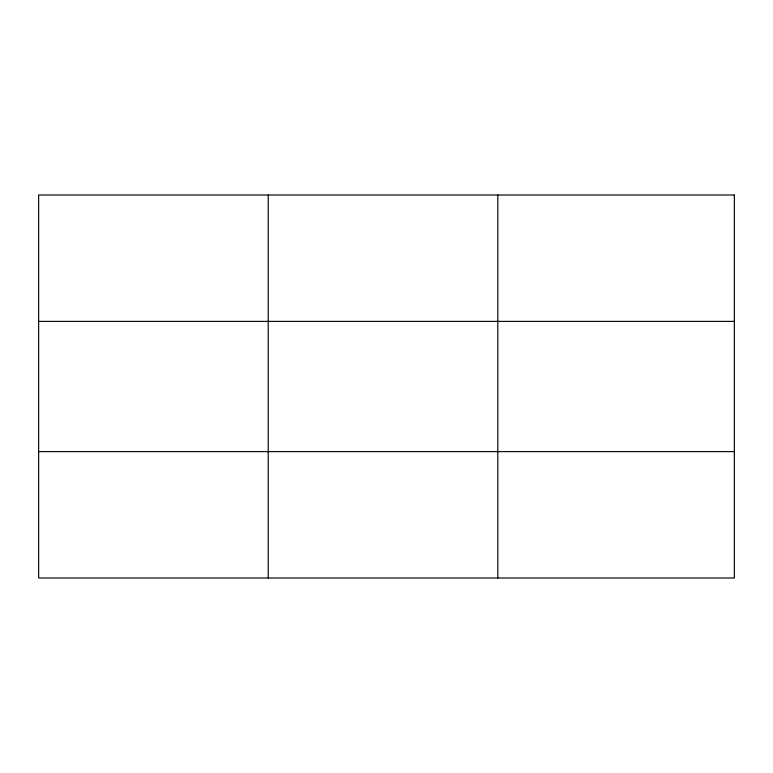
<?xml version="1.0" encoding="UTF-8"?>
<svg xmlns="http://www.w3.org/2000/svg" width="773" height="773" viewBox="0 0 773 773"><rect width="100%" height="100%" fill="white"/><g stroke="black" fill="none" stroke-linecap="round" stroke-linejoin="round"><path stroke-width="1.16" d="M268.231 577.991L268.231 195.009M497.812 577.991L497.812 195.009M38.65 321.394L734.35 321.394M38.65 451.606L734.35 451.606M734.35 195.009L734.35 577.991L38.65 577.991L38.65 195.009L734.35 195.009"/></g></svg>
